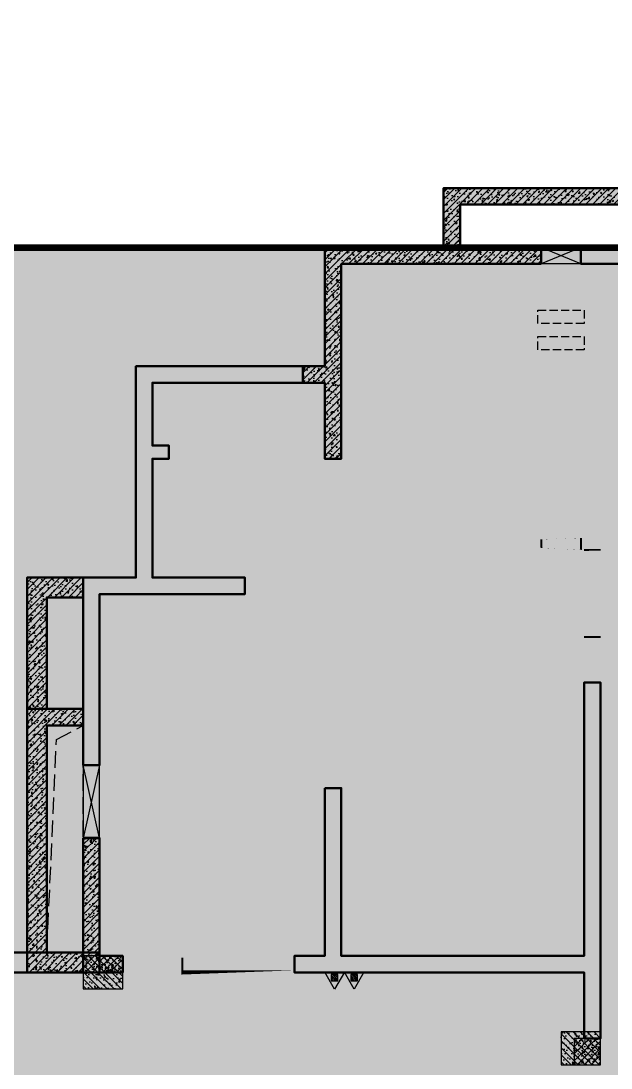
# Model space of a CAD drawing. Extents: x -1338203 to 1886333, y -530034 to 1031844.
# Drawn here: x 802815 to 811754, y -350601 to -334739 of the extents above; entities that cross this region are included whole.
import ezdxf

# ---------------------------------------------------------------- set-up
doc = ezdxf.new("R2010")
doc.units = 0
doc.header["$LTSCALE"] = 1000
doc.header["$MEASUREMENT"] = 0
doc.linetypes.add('A-001-平面参照B2$0$A-001-平面参照B2$0$DASH', pattern=[0.35, 0.25, -0.1])
doc.linetypes.add('M01预留预埋-B2$0$DASH', pattern=[0.35, 0.25, -0.1])
for name, color, linetype in [('A-001-平面参照B2$0$0A-O-HOLE', 52, 'Continuous'), ('M001-预留预埋B2$0$0M-A-JGLD', 3, 'Continuous'), ('M001-预留预埋B2$0$0M-A-LD', 4, 'Continuous'), ('M01预留预埋-B2$0$0M-A-JGLD', 3, 'Continuous'), ('M01预留预埋-B2$0$0M-A-LD', 4, 'Continuous'), ('S-01-墙柱B2_B1$0$0S-CC-LINE', 52, 'Continuous'), ('S-01-墙柱B2_B1$0$0S-CW-HATCH', 251, 'Continuous'), ('S-01-墙柱B2_B1$0$0S-CW-HATCH-UP', 251, 'Continuous'), ('S-01-墙柱B2_B1$0$0S-S-HOLE', 55, 'Continuous'), ('S001地下二墙柱$0$S001地下二墙柱$0$0S-CC-LINE', 52, 'Continuous'), ('S001地下二墙柱$0$S001地下二墙柱$0$0S-CW-HATCH', 251, 'Continuous'), ('S001地下二墙柱$0$S001地下二墙柱$0$0S-CW-HATCH-UP', 251, 'Continuous'), ('负二层消火栓$0$负二层消火栓$1$0P-EQUIP-FH', 7, 'Continuous')]:
    doc.layers.add(name, color=color, linetype=linetype)
doc.layers.add('p-h-walkable', color=7, linetype='Continuous', lineweight=70, true_color=0xf0f0f0)
doc.layers.add('S-01-墙柱B2_B1$0$0S-CW-LINE', color=7, linetype='Continuous', lineweight=50)
doc.layers.add('S001地下二墙柱$0$0S-CW-LINE', color=7, linetype='Continuous', lineweight=50)
pattern_1 = [(45, (814506.6002190853, -346860.9265781426), (-53.03300858899106, 53.03300858899107), []), (49.99999999999999, (814506.6002190853, -346860.9265781426), (215.178054780226, -18.82564049477853), [22.5, -247.5]), (355, (814506.6002190853, -346860.9265781426), (-41.6254000839, 225.6576401100035), [18, -198]), (100.4514, (814524.5317230853, -346862.4953801426), (173.5528145142065, 206.8318626182861), [19.122057, -210.3426336]), (46.18420000000002, (814506.6002190853, -346800.9265781426), (320.1723145876933, -49.65570429870542), [33.74999999999991, -371.2499999999993]), (96.6356, (814533.2812425853, -346805.0645702425), (280.398811664611, 292.2353612701325), [28.6830864, -315.5139]), (351.1842, (814506.6002190853, -346800.9265781426), (280.3985835400882, 292.2355802775974), [27, -297]), (21, (814536.6002190853, -346815.9265781426), (179.0721156355385, -120.7856671996016), [22.5, -247.5]), (326.0000000000001, (814536.6002190853, -346815.9265781426), (72.99459957647451, 217.5450135140559), [18, -198]), (71.4514, (814551.5228889855, -346825.9920599427), (252.066788574447, 96.75914901298572), [19.122057, -210.3426336]), (37.50000000000001, (814506.6002190853, -346860.9265781426), (3.647956595187201, 99.86815614939344), [0, -195.6, 0, -201, 0, -198.75]), (7.499999999999999, (814506.6002190853, -346860.9265781426), (78.92086123264458, 118.3235135647081), [0, -114.6, 0, -191.1, 0, -75.75]), (327.5, (814439.7002190854, -346860.9265781426), (160.1467308517227, -6.766461520313927), [0, -75, 0, -234, 0, -310.5]), (317.5, (814409.7002190854, -346860.9265781426), (174.9558508027159, 30.03149469969532), [0, -97.5, 0, -155.4, 0, -220.5])]
pattern_2 = [(45, (814506.6002190853, -346860.9265781426), (-53.03300858899106, 53.03300858899107), []), (49.99999999999999, (814506.6002190853, -346860.9265781426), (215.178054780226, -18.82564049477853), [22.5, -247.5]), (355, (814506.6002190853, -346860.9265781426), (-41.6254000839, 225.6576401100035), [18, -198]), (100.4514, (814524.5317230853, -346862.4953801426), (173.5528145142065, 206.8318626182861), [19.122057, -210.3426336]), (46.18420000000002, (814506.6002190853, -346800.9265781426), (320.1723145876933, -49.65570429870542), [33.74999999999993, -371.2499999999994]), (96.6356, (814533.2812425853, -346805.0645702425), (280.398811664611, 292.2353612701325), [28.6830864, -315.5139]), (351.1842, (814506.6002190853, -346800.9265781426), (280.3985835400882, 292.2355802775974), [27, -297]), (21, (814536.6002190853, -346815.9265781426), (179.0721156355385, -120.7856671996016), [22.5, -247.5]), (326.0000000000001, (814536.6002190853, -346815.9265781426), (72.99459957647451, 217.5450135140559), [18, -198]), (71.4514, (814551.5228889855, -346825.9920599427), (252.066788574447, 96.75914901298572), [19.122057, -210.3426336]), (37.50000000000001, (814506.6002190853, -346860.9265781426), (3.647956595187201, 99.86815614939344), [0, -195.6, 0, -201, 0, -198.75]), (7.499999999999999, (814506.6002190853, -346860.9265781426), (78.92086123264458, 118.3235135647081), [0, -114.6, 0, -191.1, 0, -75.75]), (327.5, (814439.7002190854, -346860.9265781426), (160.1467308517227, -6.766461520313927), [0, -75, 0, -234, 0, -310.5]), (317.5, (814409.7002190854, -346860.9265781426), (174.9558508027159, 30.03149469969532), [0, -97.5, 0, -155.4, 0, -220.5])]

# ---------------------------------------------------------------- blocks, each defined once
blk = doc.blocks.new('A-001-平面参照B2$0$B1楼板开洞')
at = {"layer": 'A-001-平面参照B2$0$0A-O-HOLE', "linetype": 'A-001-平面参照B2$0$A-001-平面参照B2$0$DASH'}
blk.add_lwpolyline([(37391.23304943135, -181799.999724362), (36841.23317460506, -181799.999724362), (36841.23317460506, -185237.9164093608), (37391.23304943135, -185237.9164093608)], close=True, dxfattribs=at)
blk.add_lwpolyline([(36841.23317460506, -185237.9164093608), (36987.5450976002, -182014.8123364571), (37391.23304943135, -181799.999724362)], dxfattribs=at)
blk = doc.blocks.new('A-001-平面参照B2')
blk.add_blockref('A-001-平面参照B2$0$B1楼板开洞', (0.1359318754402921, 0.001880531723145396))
blk = doc.blocks.new('M01预留预埋-B2')
at = {"layer": 'M01预留预埋-B2$0$0M-A-JGLD'}
blk.add_lwpolyline([(-3809.999726300943, 8689.999687579577, 0, 0, 0), (-3209.999726297567, 8690.000310555799, 30, 30, 0), (-3209.999999891443, 8440.00000093237, 0, 0, 0), (-3810.000000108441, 8439.99999906763, 30, 30, 0), (-3810.000000108499, 8690.000835484825, 30, 30, 0)], format="xyseb", dxfattribs=at)
at = {"layer": 'M01预留预埋-B2$0$0M-A-LD', "linetype": 'M01预留预埋-B2$0$DASH', "ltscale": 0.5, "elevation": 5e-06}
blk.add_lwpolyline([(-3859.999999999709, 7740.071827069565), (-3159.999999999942, 7740.071827069565), (-3159.999999999884, 7540.13100130629), (-3859.999999999651, 7540.13100130629)], close=True, dxfattribs=at)
at = {"layer": 'M01预留预埋-B2$0$0M-A-LD', "linetype": 'M01预留预埋-B2$0$DASH', "ltscale": 0.5}
blk.add_lwpolyline([(-3859.999999999825, 7339.842239951191), (-3160.000000000058, 7339.842239951191), (-3160, 7139.901414187916), (-3859.999999999767, 7139.901414187916)], close=True, dxfattribs=at)
at = {"layer": 'M01预留预埋-B2$0$0M-A-LD'}
for points in [[(-3209.999999999447, 4110.000000000815, 0, 0, 0), (-3810.000000000553, 4109.999999999185, 30, 30, 0), (-3810.000000000902, 4289.999999999185, 0, 0, 0), (-3210.000000075408, 4290.000000000815, 30, 30, 0), (-3209.999999999447, 4110.000000000815, 30, 30, 0)], [(-3160.000000994361, 4110, 0, 0, 0), (-3160, 2789.999999999185, 30, 30, 0), (-2909.644231328508, 2790.071446564107, 0, 0, 0), (-2909.999999994587, 4110.147559396864, 30, 30, 0), (-3160, 4110, 30, 30, 0)]]:
    blk.add_lwpolyline(points, format="xyseb", dxfattribs=at)
blk = doc.blocks.new('M001-预留预埋B2')
at = {"layer": 'M001-预留预埋B2$0$0M-A-JGLD', "elevation": 6.813054459086967e-05}
blk.add_lwpolyline([(37391.09825507086, -183499.9997047816, 0, 0, 0), (37391.09636997583, -182399.9997261068, 30, 30, 0), (37641.09723615856, -182399.9998114078, 0, 0, 0), (37641.09738737356, -183499.9998114073, 30, 30, 0)], format="xyseb", close=True, dxfattribs=at)
at = {"layer": 'M001-预留预埋B2$0$0M-A-LD', "elevation": 1.233240153367059e-06}
blk.add_lwpolyline([(40595.43088373216, -185289.0472093914, 0, 0, 0), (38895.43088373216, -185289.0458872934, 30, 30, 0), (38895.43088373262, -185539.1096560506, 0, 0, 0), (40595.43088373262, -185538.9822027464, 30, 30, 0), (40595.43088373216, -185289.0472093914, 30, 30, 0)], format="xyseb", dxfattribs=at)
blk.add_blockref('M01预留预埋-B2', (48141.23301948491, -183249.9998506358))
blk = doc.blocks.new('负二层消火栓$0$负二层消火栓$1$$TwtSys$00000546')
h = blk.add_hatch()
h.set_pattern_fill('ANSI31', color=256, scale=200, style=0)
h.set_pattern_definition([(45, (-38543.80223862439, -6670.830405693208), (-17.67766952966369, 17.67766952966369), [])])
h.paths.add_polyline_path([(-64.92232553117356, 173.7449990885525), (64.922325531159, 173.7449990885525), (64.922325531159, 43.90034802621994), (-64.92232553117356, 43.90034802621994)])
for points in [[(0, 343.6163707387423), (-198.3870041439732, 0), (198.3870041439732, 0)], [(-64.92232553117356, 173.7449990885525), (64.922325531159, 173.7449990885525), (64.922325531159, 43.90034802621994), (-64.92232553117356, 43.90034802621994)]]:
    blk.add_lwpolyline(points, close=True)
blk = doc.blocks.new('负二层消火栓')
at = {"layer": '负二层消火栓$0$负二层消火栓$1$0P-EQUIP-FH', "xscale": -0.75, "yscale": 0.75, "zscale": 0.75, "rotation": 180}
for p in [(41199.48704648321, -185539.0832999554), (41497.06755269901, -185539.0832999554)]:
    blk.add_blockref('负二层消火栓$0$负二层消火栓$1$$TwtSys$00000546', p, dxfattribs=at)

msp = doc.modelspace()

# ---------------------------------------------------------------- hatches: boundary and pattern name
at = {"layer": 'p-h-walkable', "ltscale": 0.002}
h = msp.add_hatch(color=256, dxfattribs=at)
h.dxf.hatch_style = 1
h.paths.add_polyline_path([(728556.4094088443, -320761.2911765109), (728556.3547588947, -348211.5017243018), (746356.3484443948, -348211.5017242723), (750916.3484443898, -338175.0097184044), (842896.3491870692, -338175.0097184044), (843211.3492125742, -349155.0095694998), (839116.3492611168, -349155.0095695712), (839116.3492611168, -377051.4870058745), (864906.3547584309, -377051.4870058745), (864906.3547584309, -390806.5711709709), (875856.3484613771, -395571.4871842109), (875856.348461363, -404751.4874804067), (834560.3103806074, -404751.4874803963), (839142.6757868899, -442064.2876435285), (869465.2134576387, -438340.3927054469), (871163.1928136485, -452166.5193397896), (873704.0511599232, -451854.4778597266), (877328.6078072718, -464960.3959546241), (761875.9874196091, -479139.0716770189), (761132.9487910755, -468418.2650628918), (764950.6384080613, -465209.0494699521), (763252.8257613134, -451384.280298188), (799242.4407485438, -446964.4145689445), (793807.3212043041, -404751.4870716078), (750756.3491663808, -404751.4872862076), (751556.349166161, -388854.9743852809), (648066.6070076446, -388604.4137855553), (648066.5844366426, -380374.4093295055), (641016.6027933541, -380374.4093186745), (641512.3361103976, -365348.1631979565), (660006.5996086108, -364574.4137855692), (660306.599609829, -340846.8171705838), (656406.6057762853, -340846.8171707173), (656406.6057762853, -336396.8171708743), (656656.3547443041, -340532.365631887), (656406.3547442622, -332417.3777717449), (712156.3557747989, -332417.3777717449), (712080.9374175866, -320761.2911765098)])
at = {"layer": 'S-01-墙柱B2_B1$0$0S-CW-HATCH'}
h = msp.add_hatch(color=256, dxfattribs=at)
h.dxf.hatch_style = 1
h.paths.add_polyline_path([(846556.6002079286, -346710.9268516926), (846306.600219408, -346710.9268516926), (846306.6002180856, -348900.9265771426), (842896.6002190853, -348900.9265781426), (842896.6002190853, -346360.9265791426), (842646.6002180856, -346360.9265781426), (842646.6002180856, -348900.9265771426), (838966.6002190853, -348900.9265781426), (838966.6002190853, -344760.9265781426), (838716.6002180856, -344760.9265791426), (838716.6002185852, -350150.9265781426), (838966.6002195855, -350150.9265781426), (838966.6002190853, -349150.9265781426), (847456.6002190853, -349150.9265781426), (847456.6002190853, -345720.9265781426), (846556.6002190853, -345720.9265781426), (846556.6002190853, -343170.9265781426), (845756.6002190853, -343170.9265781426), (845756.6002190853, -339970.9265791426), (842896.6002190853, -339970.9265791426), (842896.6002190853, -338170.9265781426), (836966.6002190853, -338170.9265781426), (836966.6002190853, -335700.9265781426), (833846.6002180856, -335700.9265781426), (833846.6002180856, -338170.9265781426), (816466.6002190853, -338170.9265781426), (816466.6002190853, -335700.9265781426), (813346.6002190853, -335700.9265781426), (813346.6002200851, -338170.9265781426), (811296.600209902, -338170.9265781426), (811296.600209902, -338420.9265781426), (813596.6002190853, -338420.9265790735), (813596.6002200851, -335950.9265781426), (816216.6002180856, -335950.9265781426), (816216.6002180856, -338420.9265781426), (821396.6002200851, -338420.9265781426), (821396.6002200851, -343150.9265781426), (821596.6002190853, -343150.9265781426), (821596.6002190853, -338420.9265781426), (828716.6002200851, -338420.9265781426), (828716.6002190853, -343150.9265781426), (828916.6002180856, -343150.9265781426), (828916.6002190853, -338420.9265781426), (834096.6002190853, -338420.9265781426), (834096.6002190853, -335950.9265781426), (836716.6002180856, -335950.9265781426), (836716.6002180856, -338420.9265781426), (836966.6002190853, -338420.9265781426), (842646.6002190853, -338420.9265781426), (842646.6141180852, -341370.9265781426), (842896.6002190853, -341370.9265781426), (842896.6002190853, -340220.9265781426), (845506.6002180856, -340220.9265781426), (845506.6002190853, -341170.9265781426), (845256.6002190853, -341170.9265781426), (845256.6002190853, -341370.9265781426), (845506.6002190853, -341370.9265781426), (845506.6002180856, -343170.9265783927), (844106.6002190853, -343170.9265778926), (844106.6002190853, -343420.9265786427), (846306.6002180856, -343420.9265791426), (846306.6002180856, -345970.9265781426), (847206.6002180856, -345970.9265791426), (847206.6002180856, -348900.9265771426), (846556.6002190853, -348900.9265781426), (846556.6002204074, -346710.9268516926)])
h = msp.add_hatch(color=256, dxfattribs=at)
h.dxf.hatch_style = 1
h.paths.add_polyline_path([(809466.6625956642, -338170.9265781426), (809466.6625956642, -337520.9265781426), (813346.600219822, -337520.9265781426), (813346.600219822, -337270.9265781426), (809216.6625956642, -337270.9265781426), (809216.6625956642, -338170.9265781426)])
h = msp.add_hatch(color=256, dxfattribs=at)
h.dxf.hatch_style = 1
h.paths.add_polyline_path([(810696.5990317189, -338420.9265766614), (807666.6002191524, -338420.9122997175), (807666.5863190852, -341370.9265781426), (807416.6002190853, -341370.9265781426), (807416.6002190853, -340220.9265781426), (807086.6002188912, -340220.9265781426), (807086.6002188912, -339970.9265791426), (807416.6002190853, -339970.9265791426), (807416.6002190853, -338170.9265781426), (810696.600209685, -338170.9265781426)])
h = msp.add_hatch(color=256, dxfattribs=at)
h.dxf.hatch_style = 1
h.paths.add_polyline_path([(803756.6002203557, -346010.9265786653), (804006.6002203529, -346010.9265786653), (804006.6002203552, -343420.9265781426), (806206.6002203552, -343420.9265781426), (806206.6002203552, -343170.9265781426), (804806.6002203552, -343170.9265781426), (804806.6002203552, -341370.9265781426), (805056.6002203552, -341370.9265781426), (805056.6002203552, -341170.9265781426), (804806.6002203552, -341170.9265781426), (804806.6002203552, -340220.9265781426), (807086.600220161, -340220.9265781426), (807086.6002196893, -339970.9265781426), (804556.6002203552, -339970.9265791426), (804556.6002203552, -343170.9265781426), (803756.6002203552, -343170.9265781426)])
h = msp.add_hatch(color=256, dxfattribs=at)
h.dxf.hatch_style = 1
h.paths.add_polyline_path([(802907.5537468917, -345160.9265781426), (802907.5537468917, -343170.9265781426), (803756.6002203552, -343170.9265781424), (803756.6002203552, -343470.9265781426), (803206.600220359, -343470.9265781426), (803206.6002203592, -345160.9265781426)])
h = msp.add_hatch(color=256, dxfattribs=at)
h.dxf.hatch_style = 1
h.paths.add_polyline_path([(807416.6002200851, -346360.926578137), (807416.6002200851, -348900.9265771373), (806956.6002200851, -348900.9265771373), (806956.6002200851, -349150.9265781426), (811346.6002190853, -349150.9265781426), (811346.6002190853, -350150.9265781426), (811596.6002190853, -350150.9265781426), (811596.6002190853, -344760.9265781426), (811346.6002190853, -344760.9265781426), (811346.6002190853, -348900.9265771426), (807666.6002190853, -348900.926578137), (807666.6002190853, -346360.9265791373)])
at = {"layer": 'S-01-墙柱B2_B1$0$0S-CW-HATCH', "ltscale": 0.002}
h = msp.add_hatch(color=256, dxfattribs=at)
h.dxf.hatch_style = 1
h.paths.add_polyline_path([(803756.6002190853, -345160.9265781426), (802906.6002203589, -345160.9265781426), (802906.6002203589, -349150.926579188), (804006.6010237257, -349150.926579188), (804006.6002203524, -348850.926579188), (803206.6002203589, -348850.9265791876), (803206.6002203589, -345410.9265781424), (803756.6002190853, -345410.9265781424)])
at = {"layer": 'S-01-墙柱B2_B1$0$0S-CW-HATCH'}
h = msp.add_hatch(color=256, dxfattribs=at)
h.dxf.hatch_style = 1
h.paths.add_polyline_path([(803756.6002203552, -347115.9265350059), (804006.6002203524, -347115.9265350059), (804006.6002203524, -348850.926579188), (803756.6002203552, -348850.926579188)])
h = msp.add_hatch(color=256, dxfattribs=at)
h.dxf.hatch_style = 1
h.paths.add_polyline_path([(804356.8502194355, -349150.926579188), (804006.6003542477, -349150.926579188), (804006.6003542477, -348900.9265771426), (804356.8502194355, -348900.9265771426)])
h = msp.add_hatch(color=256, dxfattribs=at)
h.dxf.hatch_style = 1
h.paths.add_polyline_path([(811596.6002190853, -350150.9265781426), (811196.6002190853, -350150.9265781426), (811196.6002190853, -350550.9265781426), (811596.6002190853, -350550.9265781426)])
at = {"layer": 'S-01-墙柱B2_B1$0$0S-CW-HATCH-UP'}
h = msp.add_hatch(dxfattribs=at)
h.set_pattern_fill('钢筋混凝土', color=256, scale=30)
h.set_pattern_definition(pattern_2)
h.paths.add_polyline_path([(846556.6002079286, -346710.9268516926), (846306.600219408, -346710.9268516926), (846306.6002180856, -348900.9265771426), (842896.6002190853, -348900.9265781426), (842896.6002190853, -346360.9265791426), (842646.6002180856, -346360.9265781426), (842646.6002180856, -348900.9265771426), (838966.6002190853, -348900.9265781426), (838966.6002190853, -344760.9265781426), (838716.6002180856, -344760.9265791426), (838716.6002185852, -350150.9265781426), (838966.6002195855, -350150.9265781426), (838966.6002190853, -349150.9265781426), (847456.6002190853, -349150.9265781426), (847456.6002190853, -345720.9265781426), (846556.6002190853, -345720.9265781426), (846556.6002190853, -343170.9265781426), (845756.6002190853, -343170.9265781426), (845756.6002190853, -339970.9265791426), (842896.6002190853, -339970.9265791426), (842896.6002190853, -338170.9265781426), (836966.6002190853, -338170.9265781426), (836966.6002190853, -335700.9265781426), (833846.6002180856, -335700.9265781426), (833846.6002180856, -338170.9265781426), (816466.6002190853, -338170.9265781426), (816466.6002190853, -335700.9265781426), (813346.6002190853, -335700.9265781426), (813346.6002200851, -338170.9265781426), (811296.600209902, -338170.9265781426), (811296.600209902, -338420.9265781426), (813596.6002190853, -338420.9265790735), (813596.6002200851, -335950.9265781426), (816216.6002180856, -335950.9265781426), (816216.6002180856, -338420.9265781426), (821396.6002200851, -338420.9265781426), (821396.6002200851, -343150.9265781426), (821596.6002190853, -343150.9265781426), (821596.6002190853, -338420.9265781426), (828716.6002200851, -338420.9265781426), (828716.6002190853, -343150.9265781426), (828916.6002180856, -343150.9265781426), (828916.6002190853, -338420.9265781426), (834096.6002190853, -338420.9265781426), (834096.6002190853, -335950.9265781426), (836716.6002180856, -335950.9265781426), (836716.6002180856, -338420.9265781426), (836966.6002190853, -338420.9265781426), (842646.6002190853, -338420.9265781426), (842646.6141180852, -341370.9265781426), (842896.6002190853, -341370.9265781426), (842896.6002190853, -340220.9265781426), (845506.6002180856, -340220.9265781426), (845506.6002190853, -341170.9265781426), (845256.6002190853, -341170.9265781426), (845256.6002190853, -341370.9265781426), (845506.6002190853, -341370.9265781426), (845506.6002180856, -343170.9265783927), (844106.6002190853, -343170.9265778926), (844106.6002190853, -343420.9265786427), (846306.6002180856, -343420.9265791426), (846306.6002180856, -345970.9265781426), (847206.6002180856, -345970.9265791426), (847206.6002180856, -348900.9265771426), (846556.6002190853, -348900.9265781426), (846556.6002204074, -346710.9268516926)])
h = msp.add_hatch(dxfattribs=at)
h.set_pattern_fill('钢筋混凝土', color=256, scale=30)
h.set_pattern_definition([(45, (-1501438.600037449, 404269.9239998706), (-53.03300858899106, 53.03300858899107), []), (49.99999999999999, (-1501438.600037449, 404269.9239998706), (215.178054780226, -18.82564049477853), [22.5, -247.5]), (355, (-1501438.600037449, 404269.9239998706), (-41.6254000839, 225.6576401100035), [18, -198]), (100.4514, (-1501420.668533449, 404268.3551978706), (173.5528145142065, 206.8318626182861), [19.122057, -210.3426336]), (46.18420000000002, (-1501438.600037449, 404329.9239998706), (320.1723145876933, -49.65570429870542), [33.74999999999986, -371.2499999999989]), (96.6356, (-1501411.919013949, 404325.7860077706), (280.398811664611, 292.2353612701325), [28.6830864, -315.5139]), (351.1842, (-1501438.600037449, 404329.9239998706), (280.3985835400882, 292.2355802775974), [27, -297]), (21, (-1501408.600037449, 404314.9239998706), (179.0721156355385, -120.7856671996016), [22.5, -247.5]), (326.0000000000001, (-1501408.600037449, 404314.9239998706), (72.99459957647451, 217.5450135140559), [18, -198]), (71.4514, (-1501393.677367549, 404304.8585180706), (252.066788574447, 96.75914901298572), [19.122057, -210.3426336]), (37.50000000000001, (-1501438.600037449, 404269.9239998706), (3.647956595187201, 99.86815614939344), [0, -195.6, 0, -201, 0, -198.75]), (7.499999999999999, (-1501438.600037449, 404269.9239998706), (78.92086123264458, 118.3235135647081), [0, -114.6, 0, -191.1, 0, -75.75]), (327.5, (-1501505.500037449, 404269.9239998706), (160.1467308517227, -6.766461520313927), [0, -75, 0, -234, 0, -310.5]), (317.5, (-1501535.500037449, 404269.9239998706), (174.9558508027159, 30.03149469969532), [0, -97.5, 0, -155.4, 0, -220.5])])
h.paths.add_polyline_path([(809466.6625956642, -338170.9265781426), (809466.6625956642, -337520.9265781426), (813346.600219822, -337520.9265781426), (813346.600219822, -337270.9265781426), (809216.6625956642, -337270.9265781426), (809216.6625956642, -338170.9265781426)])
h = msp.add_hatch(dxfattribs=at)
h.set_pattern_fill('钢筋混凝土', color=256, scale=30)
h.set_pattern_definition(pattern_2)
h.paths.add_polyline_path([(810696.5990317189, -338420.9265766614), (807666.6002191524, -338420.9122997175), (807666.5863190852, -341370.9265781426), (807416.6002190853, -341370.9265781426), (807416.6002190853, -340220.9265781426), (807086.6002188912, -340220.9265781426), (807086.6002188912, -339970.9265791426), (807416.6002190853, -339970.9265791426), (807416.6002190853, -338170.9265781426), (810696.600209685, -338170.9265781426)])
h = msp.add_hatch(dxfattribs=at)
h.set_pattern_fill('钢筋混凝土', color=256, scale=30)
h.set_pattern_definition(pattern_1)
h.paths.add_polyline_path([(803756.6002203557, -346010.9265786653), (804006.6002203529, -346010.9265786653), (804006.6002203552, -343420.9265781426), (806206.6002203552, -343420.9265781426), (806206.6002203552, -343170.9265781426), (804806.6002203552, -343170.9265781426), (804806.6002203552, -341370.9265781426), (805056.6002203552, -341370.9265781426), (805056.6002203552, -341170.9265781426), (804806.6002203552, -341170.9265781426), (804806.6002203552, -340220.9265781426), (807086.600220161, -340220.9265781426), (807086.6002196893, -339970.9265781426), (804556.6002203552, -339970.9265791426), (804556.6002203552, -343170.9265781426), (803756.6002203552, -343170.9265781426)])
h = msp.add_hatch(dxfattribs=at)
h.set_pattern_fill('钢筋混凝土', color=256, scale=30)
h.set_pattern_definition([(45, (432998.014523144, -417763.5644141953), (-53.03300858899106, 53.03300858899107), []), (49.99999999999999, (432998.014523144, -417763.5644141953), (215.178054780226, -18.82564049477853), [22.5, -247.5]), (355, (432998.014523144, -417763.5644141953), (-41.6254000839, 225.6576401100035), [18, -198]), (100.4514, (433015.946027144, -417765.1332161953), (173.5528145142065, 206.8318626182861), [19.122057, -210.3426336]), (46.18420000000002, (432998.014523144, -417703.5644141953), (320.1723145876933, -49.65570429870542), [33.74999999999996, -371.2499999999997]), (96.6356, (433024.695546644, -417707.7024062953), (280.398811664611, 292.2353612701325), [28.6830864, -315.5139]), (351.1842, (432998.014523144, -417703.5644141953), (280.3985835400882, 292.2355802775974), [27, -297]), (21, (433028.014523144, -417718.5644141953), (179.0721156355385, -120.7856671996016), [22.5, -247.5]), (326.0000000000001, (433028.014523144, -417718.5644141953), (72.99459957647451, 217.5450135140559), [18, -198]), (71.4514, (433042.937193044, -417728.6298959953), (252.066788574447, 96.75914901298572), [19.122057, -210.3426336]), (37.50000000000001, (432998.014523144, -417763.5644141953), (3.647956595187201, 99.86815614939344), [0, -195.6, 0, -201, 0, -198.75]), (7.499999999999999, (432998.014523144, -417763.5644141953), (78.92086123264458, 118.3235135647081), [0, -114.6, 0, -191.1, 0, -75.75]), (327.5, (432931.114523144, -417763.5644141953), (160.1467308517227, -6.766461520313927), [0, -75, 0, -234, 0, -310.5]), (317.5, (432901.114523144, -417763.5644141953), (174.9558508027159, 30.03149469969532), [0, -97.5, 0, -155.4, 0, -220.5])])
h.paths.add_polyline_path([(802907.5537468917, -345160.9265781426), (802907.5537468917, -343170.9265781426), (803756.6002203552, -343170.9265781424), (803756.6002203552, -343470.9265781426), (803206.600220359, -343470.9265781426), (803206.6002203592, -345160.9265781426)])
h = msp.add_hatch(dxfattribs=at)
h.set_pattern_fill('钢筋混凝土', color=256, scale=30)
h.set_pattern_definition(pattern_1)
h.paths.add_polyline_path([(807416.6002200851, -346360.926578137), (807416.6002200851, -348900.9265771373), (806956.6002200851, -348900.9265771373), (806956.6002200851, -349150.9265781426), (811346.6002190853, -349150.9265781426), (811346.6002190853, -350150.9265781426), (811596.6002190853, -350150.9265781426), (811596.6002190853, -344760.9265781426), (811346.6002190853, -344760.9265781426), (811346.6002190853, -348900.9265771426), (807666.6002190853, -348900.926578137), (807666.6002190853, -346360.9265791373)])
at = {"layer": 'S-01-墙柱B2_B1$0$0S-CW-HATCH-UP', "ltscale": 0.002}
h = msp.add_hatch(dxfattribs=at)
h.set_pattern_fill('钢筋混凝土', color=256, scale=30)
h.set_pattern_definition([(45, (0.0004880824126303196, -9.213056182488799e-05), (-53.03300858899106, 53.03300858899107), []), (49.99999999999999, (0.0004880824126303196, -9.213056182488799e-05), (215.178054780226, -18.82564049477853), [22.5, -247.5]), (355, (0.0004880824126303196, -9.213056182488799e-05), (-41.6254000839, 225.6576401100035), [18, -198]), (100.4514, (17.93199208239093, -1.56889413058525), (173.5528145142065, 206.8318626182861), [19.122057, -210.3426336]), (46.18420000000002, (0.0004880824126303196, 59.99990786943818), (320.1723145876933, -49.65570429870542), [33.74999999999991, -371.2499999999993]), (96.6356, (26.68151158234105, 55.86191576934652), (280.398811664611, 292.2353612701325), [28.6830864, -315.5139]), (351.1842, (0.0004880824126303196, 59.99990786943818), (280.3985835400882, 292.2355802775974), [27, -297]), (21, (30.00048808241263, 44.99990786943818), (179.0721156355385, -120.7856671996016), [22.5, -247.5]), (326.0000000000001, (30.00048808241263, 44.99990786943818), (72.99459957647451, 217.5450135140559), [18, -198]), (71.4514, (44.92315798252821, 34.93442606931785), (252.066788574447, 96.75914901298572), [19.122057, -210.3426336]), (37.50000000000001, (0.0004880824126303196, -9.213056182488799e-05), (3.647956595187201, 99.86815614939344), [0, -195.6, 0, -201, 0, -198.75]), (7.499999999999999, (0.0004880824126303196, -9.213056182488799e-05), (78.92086123264458, 118.3235135647081), [0, -114.6, 0, -191.1, 0, -75.75]), (327.5, (-66.89951191749424, -9.213056182488799e-05), (160.1467308517227, -6.766461520313927), [0, -75, 0, -234, 0, -310.5]), (317.5, (-96.89951191749424, -9.213056182488799e-05), (174.9558508027159, 30.03149469969532), [0, -97.5, 0, -155.4, 0, -220.5])])
h.paths.add_polyline_path([(803756.6002190853, -345160.9265781426), (802906.6002203589, -345160.9265781426), (802906.6002203589, -349150.926579188), (804006.6010237257, -349150.926579188), (804006.6002203524, -348850.926579188), (803206.6002203589, -348850.9265791876), (803206.6002203589, -345410.9265781424), (803756.6002190853, -345410.9265781424)])
at = {"layer": 'S-01-墙柱B2_B1$0$0S-CW-HATCH-UP'}
h = msp.add_hatch(dxfattribs=at)
h.set_pattern_fill('钢筋混凝土', color=256, scale=30)
h.set_pattern_definition(pattern_2)
h.paths.add_polyline_path([(803756.6002203552, -347115.9265350059), (804006.6002203524, -347115.9265350059), (804006.6002203524, -348850.926579188), (803756.6002203552, -348850.926579188)])
h = msp.add_hatch(dxfattribs=at)
h.set_pattern_fill('钢筋混凝土', color=256, scale=30)
h.set_pattern_definition([(45, (-1501438.600037449, 719106.1459075748), (-53.03300858899106, 53.03300858899107), []), (49.99999999999999, (-1501438.600037449, 719106.1459075748), (215.178054780226, -18.82564049477853), [22.5, -247.5]), (355, (-1501438.600037449, 719106.1459075748), (-41.6254000839, 225.6576401100035), [18, -198]), (100.4514, (-1501420.668533449, 719104.5771055748), (173.5528145142065, 206.8318626182861), [19.122057, -210.3426336]), (46.18420000000002, (-1501438.600037449, 719166.1459075748), (320.1723145876933, -49.65570429870542), [33.74999999999995, -371.2499999999996]), (96.6356, (-1501411.919013949, 719162.0079154749), (280.398811664611, 292.2353612701325), [28.6830864, -315.5139]), (351.1842, (-1501438.600037449, 719166.1459075748), (280.3985835400882, 292.2355802775974), [27, -297]), (21, (-1501408.600037449, 719151.1459075748), (179.0721156355385, -120.7856671996016), [22.5, -247.5]), (326.0000000000001, (-1501408.600037449, 719151.1459075748), (72.99459957647451, 217.5450135140559), [18, -198]), (71.4514, (-1501393.677367549, 719141.0804257751), (252.066788574447, 96.75914901298572), [19.122057, -210.3426336]), (37.50000000000001, (-1501438.600037449, 719106.1459075748), (3.647956595187201, 99.86815614939344), [0, -195.6, 0, -201, 0, -198.75]), (7.499999999999999, (-1501438.600037449, 719106.1459075748), (78.92086123264458, 118.3235135647081), [0, -114.6, 0, -191.1, 0, -75.75]), (327.5, (-1501505.500037449, 719106.1459075748), (160.1467308517227, -6.766461520313927), [0, -75, 0, -234, 0, -310.5]), (317.5, (-1501535.500037449, 719106.1459075748), (174.9558508027159, 30.03149469969532), [0, -97.5, 0, -155.4, 0, -220.5])])
h.paths.add_polyline_path([(804356.8502194355, -349150.926579188), (804006.6003542477, -349150.926579188), (804006.6003542477, -348900.9265771426), (804356.8502194355, -348900.9265771426)])
h = msp.add_hatch(dxfattribs=at)
h.set_pattern_fill('钢筋混凝土', color=256, scale=30)
h.set_pattern_definition([(45, (814506.6002190853, -346860.9265781426), (-53.03300858899106, 53.03300858899107), []), (49.99999999999999, (814506.6002190853, -346860.9265781426), (215.178054780226, -18.82564049477853), [22.5, -247.5]), (355, (814506.6002190853, -346860.9265781426), (-41.6254000839, 225.6576401100035), [18, -198]), (100.4514, (814524.5317230853, -346862.4953801426), (173.5528145142065, 206.8318626182861), [19.122057, -210.3426336]), (46.18420000000002, (814506.6002190853, -346800.9265781426), (320.1723145876933, -49.65570429870542), [33.74999999999971, -371.2499999999977]), (96.6356, (814533.2812425853, -346805.0645702425), (280.398811664611, 292.2353612701325), [28.6830864, -315.5139]), (351.1842, (814506.6002190853, -346800.9265781426), (280.3985835400882, 292.2355802775974), [27, -297]), (21, (814536.6002190853, -346815.9265781426), (179.0721156355385, -120.7856671996016), [22.5, -247.5]), (326.0000000000001, (814536.6002190853, -346815.9265781426), (72.99459957647451, 217.5450135140559), [18, -198]), (71.4514, (814551.5228889855, -346825.9920599427), (252.066788574447, 96.75914901298572), [19.122057, -210.3426336]), (37.50000000000001, (814506.6002190853, -346860.9265781426), (3.647956595187201, 99.86815614939344), [0, -195.6, 0, -201, 0, -198.75]), (7.499999999999999, (814506.6002190853, -346860.9265781426), (78.92086123264458, 118.3235135647081), [0, -114.6, 0, -191.1, 0, -75.75]), (327.5, (814439.7002190854, -346860.9265781426), (160.1467308517227, -6.766461520313927), [0, -75, 0, -234, 0, -310.5]), (317.5, (814409.7002190854, -346860.9265781426), (174.9558508027159, 30.03149469969532), [0, -97.5, 0, -155.4, 0, -220.5])])
h.paths.add_polyline_path([(811596.6002190853, -350150.9265781426), (811196.6002190853, -350150.9265781426), (811196.6002190853, -350550.9265781426), (811596.6002190853, -350550.9265781426)])
at = {"layer": 'S001地下二墙柱$0$S001地下二墙柱$0$0S-CW-HATCH', "ltscale": 0.002}
h = msp.add_hatch(color=256, dxfattribs=at)
h.dxf.hatch_style = 1
h.paths.add_polyline_path([(790056.5994757968, -348850.9265791879), (803756.6002184651, -348850.9265791879), (803756.6002184651, -349150.9265791879), (790056.5994757968, -349150.9265791879)])
at = {"layer": 'S001地下二墙柱$0$S001地下二墙柱$0$0S-CW-HATCH'}
h = msp.add_hatch(color=256, dxfattribs=at)
h.dxf.hatch_style = 1
h.paths.add_polyline_path([(804356.6002184651, -349400.9265771426), (804356.6002184651, -348900.9265771426), (803756.6002184651, -348900.9265771426), (803756.6002184651, -349400.9265771426)])
h = msp.add_hatch(color=256, dxfattribs=at)
h.dxf.hatch_style = 1
h.paths.add_polyline_path([(811596.6002190853, -350550.9265781426), (811596.6002190853, -350050.9265781426), (810996.6002190853, -350050.9265781426), (810996.6002190853, -350550.9265781426)])
at = {"layer": 'S001地下二墙柱$0$S001地下二墙柱$0$0S-CW-HATCH-UP', "ltscale": 0.002}
h = msp.add_hatch(dxfattribs=at)
h.set_pattern_fill('钢筋混凝土', color=256, scale=30)
h.set_pattern_definition([(45, (0.0004875729791820049, -9.213067824020982e-05), (-53.03300858899106, 53.03300858899107), []), (49.99999999999999, (0.0004875729791820049, -9.213067824020982e-05), (215.178054780226, -18.82564049477853), [22.5, -247.5]), (355, (0.0004875729791820049, -9.213067824020982e-05), (-41.6254000839, 225.6576401100035), [18, -198]), (100.4514, (17.93199157295749, -1.568894130701665), (173.5528145142065, 206.8318626182861), [19.122057, -210.3426336]), (46.18420000000002, (0.0004875729791820049, 59.99990786932176), (320.1723145876933, -49.65570429870542), [33.74999999999853, -371.2499999999882]), (96.6356, (26.68151107383892, 55.86191576934652), (280.398811664611, 292.2353612701325), [28.6830864, -315.5139]), (351.1842, (0.0004875729791820049, 59.99990786932176), (280.3985835400882, 292.2355802775974), [27, -297]), (21, (30.00048757297918, 44.99990786932176), (179.0721156355385, -120.7856671996016), [22.5, -247.5]), (326.0000000000001, (30.00048757297918, 44.99990786932176), (72.99459957647451, 217.5450135140559), [18, -198]), (71.4514, (44.92315747542307, 34.93442606931785), (252.066788574447, 96.75914901298572), [19.122057, -210.3426336]), (37.50000000000001, (0.0004875729791820049, -9.213067824020982e-05), (3.647956595187201, 99.86815614939344), [0, -195.6, 0, -201, 0, -198.75]), (7.499999999999999, (0.0004875729791820049, -9.213067824020982e-05), (78.92086123264458, 118.3235135647081), [0, -114.6, 0, -191.1, 0, -75.75]), (327.5, (-66.8995124255307, -9.213067824020982e-05), (160.1467308517227, -6.766461520313927), [0, -75, 0, -234, 0, -310.5]), (317.5, (-96.8995124255307, -9.213067824020982e-05), (174.9558508027159, 30.03149469969532), [0, -97.5, 0, -155.4, 0, -220.5])])
h.paths.add_polyline_path([(790056.5994757968, -348850.9265791879), (803756.6002184651, -348850.9265791879), (803756.6002184651, -349150.9265791879), (790056.5994757968, -349150.9265791879)])
at = {"layer": 'S001地下二墙柱$0$S001地下二墙柱$0$0S-CW-HATCH-UP'}
h = msp.add_hatch(dxfattribs=at)
h.set_pattern_fill('钢筋混凝土', color=256, scale=30, angle=-90.00000000000001)
h.set_pattern_definition([(315, (813308.327179139, -381711.6591796551), (53.03300858899107, 53.03300858899105), []), (320, (813308.327179139, -381711.6591796551), (-18.82564049477857, -215.178054780226), [22.5, -247.5]), (265, (813308.327179139, -381711.6591796551), (225.6576401100035, 41.62540008389996), [18, -198]), (10.45139999999999, (813306.7583771381, -381729.5906836551), (206.831862618286, -173.5528145142065), [19.122057, -210.3426336]), (316.1842, (813368.327179139, -381711.6591796551), (-49.65570429870548, -320.1723145876933), [33.74999999999982, -371.2499999999986]), (6.635599999999986, (813364.1891870382, -381738.3402031551), (292.2353612701324, -280.3988116646111), [28.68308639999902, -315.5138999999843]), (261.1841999999999, (813368.327179139, -381711.6591796551), (292.2355802775973, -280.3985835400882), [26.99999999999902, -296.9999999999844]), (291, (813353.327179139, -381741.6591796551), (-120.7856671996017, -179.0721156355385), [22.5, -247.5]), (236, (813353.327179139, -381741.6591796551), (217.5450135140559, -72.99459957647456), [18, -198]), (341.4514, (813343.2616973403, -381756.5818495551), (96.75914901298567, -252.066788574447), [19.122057, -210.3426336]), (307.5, (813308.327179139, -381711.6591796551), (99.86815614939344, -3.647956595187219), [0, -195.5999999999986, 0, -200.9999999999986, 0, -198.7499999999986]), (277.5, (813308.327179139, -381711.6591796551), (118.3235135647081, -78.92086123264461), [0, -114.6, 0, -191.1, 0, -75.74999999999999]), (237.5, (813308.327179139, -381644.7591796551), (-6.766461520313956, -160.1467308517227), [0, -75, 0, -234, 0, -310.5]), (227.5, (813308.327179139, -381614.7591796551), (30.03149469969529, -174.9558508027159), [0, -97.5, 0, -155.4, 0, -220.5])])
h.paths.add_polyline_path([(804356.6002184651, -349400.9265771426), (804356.6002184651, -348900.9265771426), (803756.6002184651, -348900.9265771426), (803756.6002184651, -349400.9265771426)])
h = msp.add_hatch(dxfattribs=at)
h.set_pattern_fill('钢筋混凝土', color=256, scale=30, angle=-90.00000000000001)
h.set_pattern_definition([(315, (820548.3271797593, -382861.6591806551), (53.03300858899107, 53.03300858899105), []), (320, (820548.3271797593, -382861.6591806551), (-18.82564049477857, -215.178054780226), [22.5, -247.5]), (265, (820548.3271797593, -382861.6591806551), (225.6576401100035, 41.62540008389996), [18, -198]), (10.45139999999999, (820546.7583777602, -382879.5906846551), (206.831862618286, -173.5528145142065), [19.122057, -210.3426336]), (316.1842, (820608.3271797593, -382861.6591806551), (-49.65570429870548, -320.1723145876933), [33.74999999999982, -371.2499999999986]), (6.635599999999986, (820604.1891876603, -382888.3402041551), (292.2353612701324, -280.3988116646111), [28.68308639999902, -315.5138999999843]), (261.1841999999999, (820608.3271797593, -382861.6591806551), (292.2355802775973, -280.3985835400882), [26.99999999999902, -296.9999999999844]), (291, (820593.3271797593, -382891.6591806551), (-120.7856671996017, -179.0721156355385), [22.5, -247.5]), (236, (820593.3271797593, -382891.6591806551), (217.5450135140559, -72.99459957647456), [18, -198]), (341.4514, (820583.2616979606, -382906.5818505551), (96.75914901298567, -252.066788574447), [19.122057, -210.3426336]), (307.5, (820548.3271797593, -382861.6591806551), (99.86815614939344, -3.647956595187219), [0, -195.5999999999986, 0, -200.9999999999986, 0, -198.7499999999986]), (277.5, (820548.3271797593, -382861.6591806551), (118.3235135647081, -78.92086123264461), [0, -114.6, 0, -191.1, 0, -75.74999999999999]), (237.5, (820548.3271797593, -382794.7591806551), (-6.766461520313956, -160.1467308517227), [0, -75, 0, -234, 0, -310.5]), (227.5, (820548.3271797593, -382764.7591806551), (30.03149469969529, -174.9558508027159), [0, -97.5, 0, -155.4, 0, -220.5])])
h.paths.add_polyline_path([(811596.6002190853, -350550.9265781426), (811596.6002190853, -350050.9265781426), (810996.6002190853, -350050.9265781426), (810996.6002190853, -350550.9265781426)])

# ---------------------------------------------------------------- linework, layer by layer
at = {"layer": 'p-h-walkable', "ltscale": 0.002, "const_width": 100, "elevation": -83050.00000000013}
msp.add_lwpolyline([(728556.3547588947, -348211.5017243018), (746356.3484443948, -348211.5017242723), (750916.3484443898, -338175.0097184044), (842896.3491870692, -338175.0097184044), (843211.3492125742, -349155.0095694998), (839116.3492611168, -349155.0095695712), (839116.3492611168, -377051.4870058745), (864906.3547584309, -377051.4870058745), (864906.3547584309, -390806.5711709709)], dxfattribs=at)
at = {"layer": 'S-01-墙柱B2_B1$0$0S-CC-LINE'}
msp.add_lwpolyline([(811596.6002190853, -350150.9265781426), (811196.6002190853, -350150.9265781426), (811196.6002190853, -350550.9265781426), (811596.6002190853, -350550.9265781426)], close=True, dxfattribs=at)
at = {"layer": 'S-01-墙柱B2_B1$0$0S-CW-LINE'}
for points in [[(809466.6625956642, -338170.9265781426), (809466.6625956642, -337520.9265781426), (813346.600219822, -337520.9265781426), (813346.600219822, -337270.9265781426), (809216.6625956642, -337270.9265781426), (809216.6625956642, -338170.9265781426)], [(803756.6002203557, -346010.9265786653), (804006.6002203529, -346010.9265786653), (804006.6002203552, -343420.9265781426), (806206.6002203552, -343420.9265781426), (806206.6002203552, -343170.9265781426), (804806.6002203552, -343170.9265781426), (804806.6002203552, -341370.9265781426), (805056.6002203552, -341370.9265781426), (805056.6002203552, -341170.9265781426), (804806.6002203552, -341170.9265781426), (804806.6002203552, -340220.9265781426), (807086.600220161, -340220.9265781426), (807086.6002196893, -339970.9265781426), (804556.6002203552, -339970.9265791426), (804556.6002203552, -343170.9265781426), (803756.6002203552, -343170.9265781426)], [(802907.5537468917, -345160.9265781426), (802907.5537468917, -343170.9265781426), (803756.6002203552, -343170.9265781424), (803756.6002203552, -343470.9265781426), (803206.600220359, -343470.9265781426), (803206.6002203592, -345160.9265781426)], [(803756.6002190853, -345160.9265781426), (802906.6002203589, -345160.9265781426), (802906.6002203589, -349150.926579188), (804006.6010237257, -349150.926579188), (804006.6002203524, -348850.926579188), (803206.6002203589, -348850.9265791876), (803206.6002203589, -345410.9265781424), (803756.6002190853, -345410.9265781424)], [(803756.6002203552, -347115.9265350059), (804006.6002203524, -347115.9265350059), (804006.6002203524, -348850.926579188), (803756.6002203552, -348850.926579188)], [(804356.8502194355, -349150.926579188), (804006.6003542477, -349150.926579188), (804006.6003542477, -348900.9265771426), (804356.8502194355, -348900.9265771426)]]:
    msp.add_lwpolyline(points, close=True, dxfattribs=at)
at = {"layer": 'S-01-墙柱B2_B1$0$0S-CW-LINE', "flags": 128}
for points in [[(810696.5990317189, -338420.9265766614), (807666.6002191524, -338420.9122997175), (807666.5863190852, -341370.9265781426), (807416.6002190853, -341370.9265781426), (807416.6002190853, -340220.9265781426), (807086.6002188912, -340220.9265781426), (807086.6002188912, -339970.9265791426), (807416.6002190853, -339970.9265791426), (807416.6002190853, -338170.9265781426), (810696.600209685, -338170.9265781426)], [(807416.6002200851, -346360.926578137), (807416.6002200851, -348900.9265771373), (806956.6002200851, -348900.9265771373), (806956.6002200851, -349150.9265781426), (811346.6002190853, -349150.9265781426), (811346.6002190853, -350150.9265781426), (811596.6002190853, -350150.9265781426), (811596.6002190853, -344760.9265781426), (811346.6002190853, -344760.9265781426), (811346.6002190853, -348900.9265771426), (807666.6002190853, -348900.926578137), (807666.6002190853, -346360.9265791373)]]:
    msp.add_lwpolyline(points, close=True, dxfattribs=at)
at = {"layer": 'S-01-墙柱B2_B1$0$0S-CW-LINE'}
msp.add_polyline3d([(833846.6002180856, -338170.9265781426, 0), (816466.6002190853, -338170.9265781426, 0), (816466.6002190853, -335700.9265781426, 0), (813346.6002190853, -335700.9265781426, 0), (813346.6002200851, -338170.9265781426, 0), (811296.600209902, -338170.9265781426, 0), (811296.600209902, -338420.9265781426, 0), (813596.6002190853, -338420.9265790735, 0), (813596.6002200851, -335950.9265781426, 0), (816216.6002180856, -335950.9265781426, 0), (816216.6002180856, -338420.9265781426, 0), (821396.6002200851, -338420.9265781426, 0)], dxfattribs=at)
at = {"layer": 'S-01-墙柱B2_B1$0$0S-S-HOLE'}
for points in [[(811296.600209902, -338170.9265781426), (810696.5990317189, -338420.9265766614)], [(811296.600209902, -338420.9265781426), (810696.600209685, -338170.9257421144)], [(804006.6002203529, -346010.9265786653), (803756.6002203552, -347115.9265350059)], [(804006.6002203538, -347115.9265350059), (803756.6002203552, -346010.9265786653)]]:
    msp.add_lwpolyline(points, dxfattribs=at)
for points in [[(810696.600209685, -338170.9257421144), (811296.600209902, -338170.9257421144), (811296.600209902, -338420.9265766667), (810696.600209685, -338420.9265766667)], [(804006.6002203538, -346010.9265786653), (803756.6002203552, -346010.9265786653), (803756.6002203552, -347115.9265350059), (804006.6002203538, -347115.9265350059)]]:
    msp.add_lwpolyline(points, close=True, dxfattribs=at)
at = {"layer": 'S001地下二墙柱$0$0S-CW-LINE'}
msp.add_lwpolyline([(790056.5994764189, -348850.9265791876), (803756.6002184651, -348850.9265791876), (803756.6002184651, -349150.926579188), (790056.5994764189, -349150.926579188)], close=True, dxfattribs=at)
at = {"layer": 'S001地下二墙柱$0$S001地下二墙柱$0$0S-CC-LINE', "color": 1}
for points in [[(804356.6002184651, -349400.9265771426), (804356.6002184651, -348900.9265771426), (803756.6002184651, -348900.9265771426), (803756.6002184651, -349400.9265771426)], [(811596.6002190853, -350550.9265781426), (811596.6002190853, -350050.9265781426), (810996.6002190853, -350050.9265781426), (810996.6002190853, -350550.9265781426)]]:
    msp.add_lwpolyline(points, close=True, dxfattribs=at)

# ---------------------------------------------------------------- block references
msp.add_blockref('A-001-平面参照B2', (766365.3667127199, -163610.9266348326))
at = {"ltscale": 0.002}
for name, p in [('M001-预留预埋B2', (766365.3666062295, -163610.9262234796)), ('负二层消火栓', (766365.3667022258, -163610.9265942949))]:
    msp.add_blockref(name, p, dxfattribs=at)
at = {"color": 0, "ltscale": 0.002}
msp.add_blockref('M001-预留预埋B2', (766365.3667022258, -163610.9266348326), dxfattribs=at)

doc.saveas('drawing.dxf')
